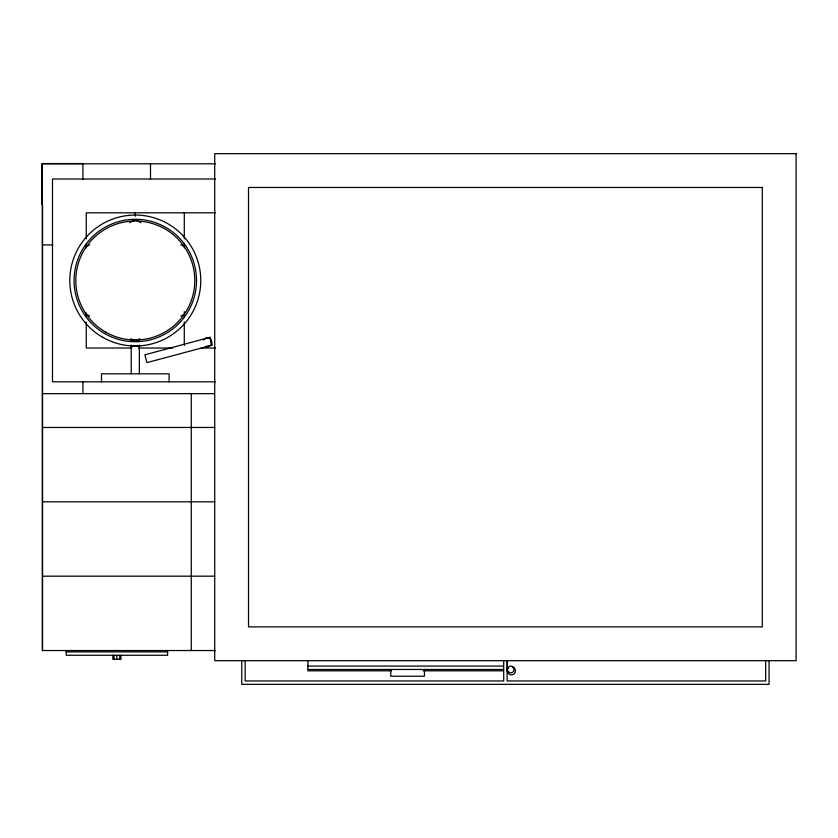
<?xml version="1.0" encoding="UTF-8"?>
<svg xmlns="http://www.w3.org/2000/svg" width="838" height="838" viewBox="0 0 838 838"><rect width="100%" height="100%" fill="white"/><g stroke="black" fill="none" stroke-linecap="round" stroke-linejoin="round"><path stroke-width="1.26" d="M86.272 246.613L89.697 244.727M129.586 222.719L135.285 219.577L140.983 222.719M136.426 340.626L139.852 338.741M180.882 316.104L184.297 314.219M131.692 341.255L138.888 341.255M139.684 345.413L135.285 345.989L130.896 345.413M42.34 163.567L82.899 163.567M215.366 163.798L41.9 163.798L41.9 204.367M215.502 179.007L52.48 179.007L52.48 381.814L215.502 381.814M215.502 212.81L86.272 212.81L86.272 238.809M42.34 244.926L52.804 244.926M131.231 340.008L139.349 340.008M130.896 341.255L139.684 341.255M130.896 345.989L139.684 345.989M132.016 348.021L86.272 348.021L86.272 322.012M138.553 348.021L172.691 348.021M201.204 348.021L215.502 348.021M42.34 393.651L214.538 393.651M42.549 427.453L214.758 427.453M42.549 501.815L214.758 501.815M42.549 576.177L214.758 576.177M215.471 650.539L42.34 650.539L42.34 163.798M66.212 651.891L167.621 651.891M307.892 666.084L503.408 666.084M307.892 669.468L503.408 669.468M391.315 670.819L307.892 670.819L307.892 660.679M423.18 670.819L503.408 670.819M180.882 244.727L184.297 246.613M86.272 314.219L89.697 316.104M130.728 338.741L134.153 340.626M769.064 660.679L769.064 684.342L241.763 684.342L241.763 660.679M765.681 660.679L765.681 680.959L507.105 680.959L507.105 660.679M507.315 660.679L507.315 670.819M503.722 660.679L503.722 680.959L245.146 680.959L245.146 660.679M424.437 669.468L424.437 676.224L390.77 676.224L390.77 669.468M211.344 341.139L211.344 343.737M191.274 393.535L191.274 650.539M184.297 212.81L184.297 238.809M184.297 244.015L184.297 247.912M184.297 311.621L184.297 316.816M184.297 322.012L184.297 345.413M169.087 381.919L169.087 373.811L101.492 373.811L101.492 381.919M167.621 650.539L167.621 655.274L66.212 655.274L66.212 650.539M150.494 163.798L150.494 179.5M139.349 345.204L139.349 373.811M135.285 212.81L135.285 216.194M131.231 345.204L131.231 373.811M120.976 655.274L120.976 659.328L112.858 659.328L112.858 655.274M119.782 655.274L119.782 659.328M116.911 655.274L116.911 659.328M114.052 655.274L114.052 659.328M86.272 244.015L86.272 247.912M86.272 312.92L86.272 316.816M82.899 163.798L82.899 179.5M82.899 381.877L82.899 393.651M42.549 204.367L42.549 650.539M210.799 340.238A4.054 4.054 0 0 1 211.207 343.318M209.311 345.78A4.054 4.054 0 0 1 206.232 346.188M205.258 338.762A4.054 4.054 0 0 1 207.29 338.217M211.092 344.47A4.389 4.389 0 0 1 206.148 346.513M203.477 340.071A4.389 4.389 0 0 1 208.421 338.028M209.479 338.468A4.389 4.389 0 0 1 211.532 343.412M512.427 666.901A4.054 4.054 0 0 1 515.297 671.867A4.054 4.054 0 0 1 510.321 674.737A4.054 4.054 0 0 1 507.461 669.772M507.859 668.787A4.054 4.054 0 0 1 508.509 667.949M210.149 337.305L144.859 354.799L146.954 362.634L212.255 345.141L210.149 337.305M796.1 153.658L214.717 153.658L214.717 660.679L796.1 660.679L796.1 153.658M762.297 187.461L248.519 187.461L248.519 626.876L762.297 626.876L762.297 187.461M105.546 332.037A59.488 59.488 0 0 0 194.783 280.521A59.488 59.488 0 0 0 105.546 228.994A59.488 59.488 0 0 0 105.546 332.037M102.55 337.222A65.469 65.469 0 0 0 200.764 280.521A65.469 65.469 0 0 0 102.55 223.819A65.469 65.469 0 0 0 102.55 337.222M104.677 333.534A61.216 61.216 0 0 0 196.501 280.521A61.216 61.216 0 0 0 104.677 227.507A61.216 61.216 0 0 0 104.677 333.534M509.012 672.39A3.383 3.383 0 0 0 514.082 669.468A3.383 3.383 0 0 0 509.012 666.535A3.383 3.383 0 0 0 509.012 672.39"/></g></svg>
